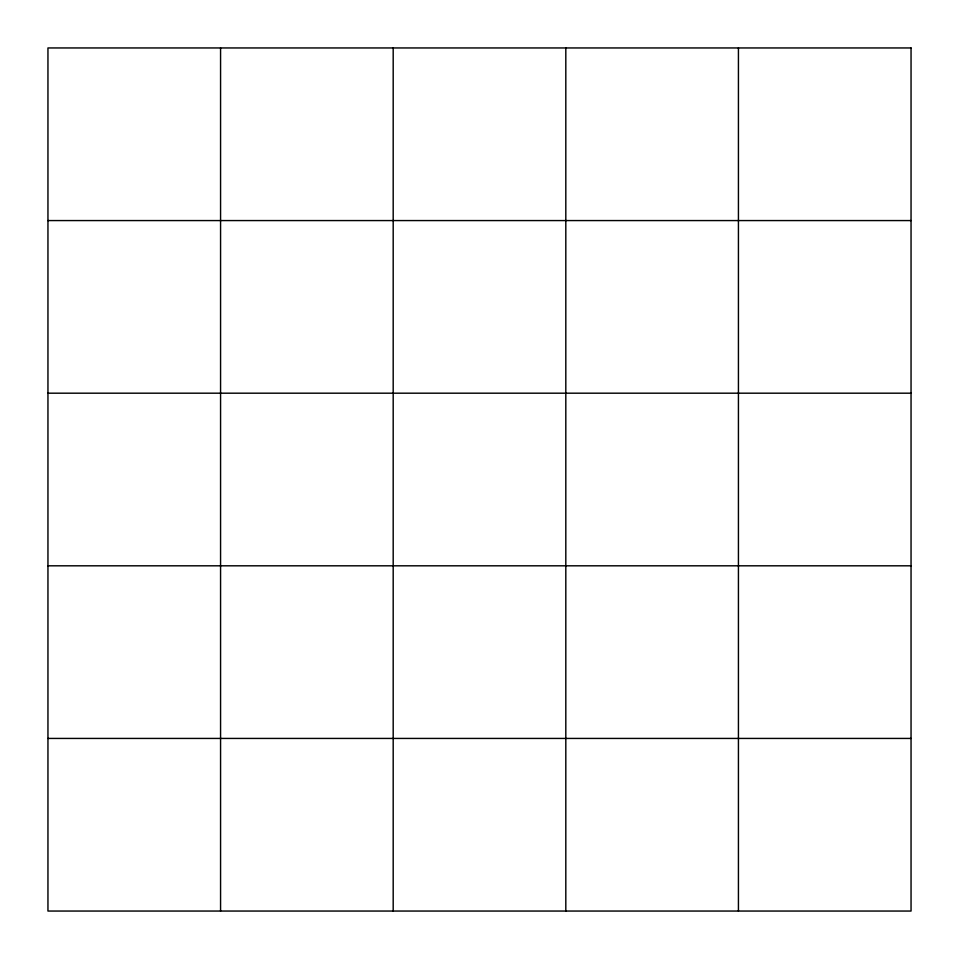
<?xml version="1.0" encoding="UTF-8"?>
<svg xmlns="http://www.w3.org/2000/svg" width="959" height="959" viewBox="0 0 959 959"><rect width="100%" height="100%" fill="white"/><g stroke="black" fill="none" stroke-linecap="round" stroke-linejoin="round"><path stroke-width="1.44" d="M47.95 220.57L911.05 220.57M47.95 393.19L911.05 393.19M47.95 565.81L911.05 565.81M47.95 738.43L911.05 738.43M738.43 47.95L738.43 911.05M565.81 47.95L565.81 911.05M393.19 47.95L393.19 911.05M220.57 47.95L220.57 911.05M911.05 47.95L47.95 47.95L47.95 911.05L911.05 911.05L911.05 47.95"/></g></svg>
